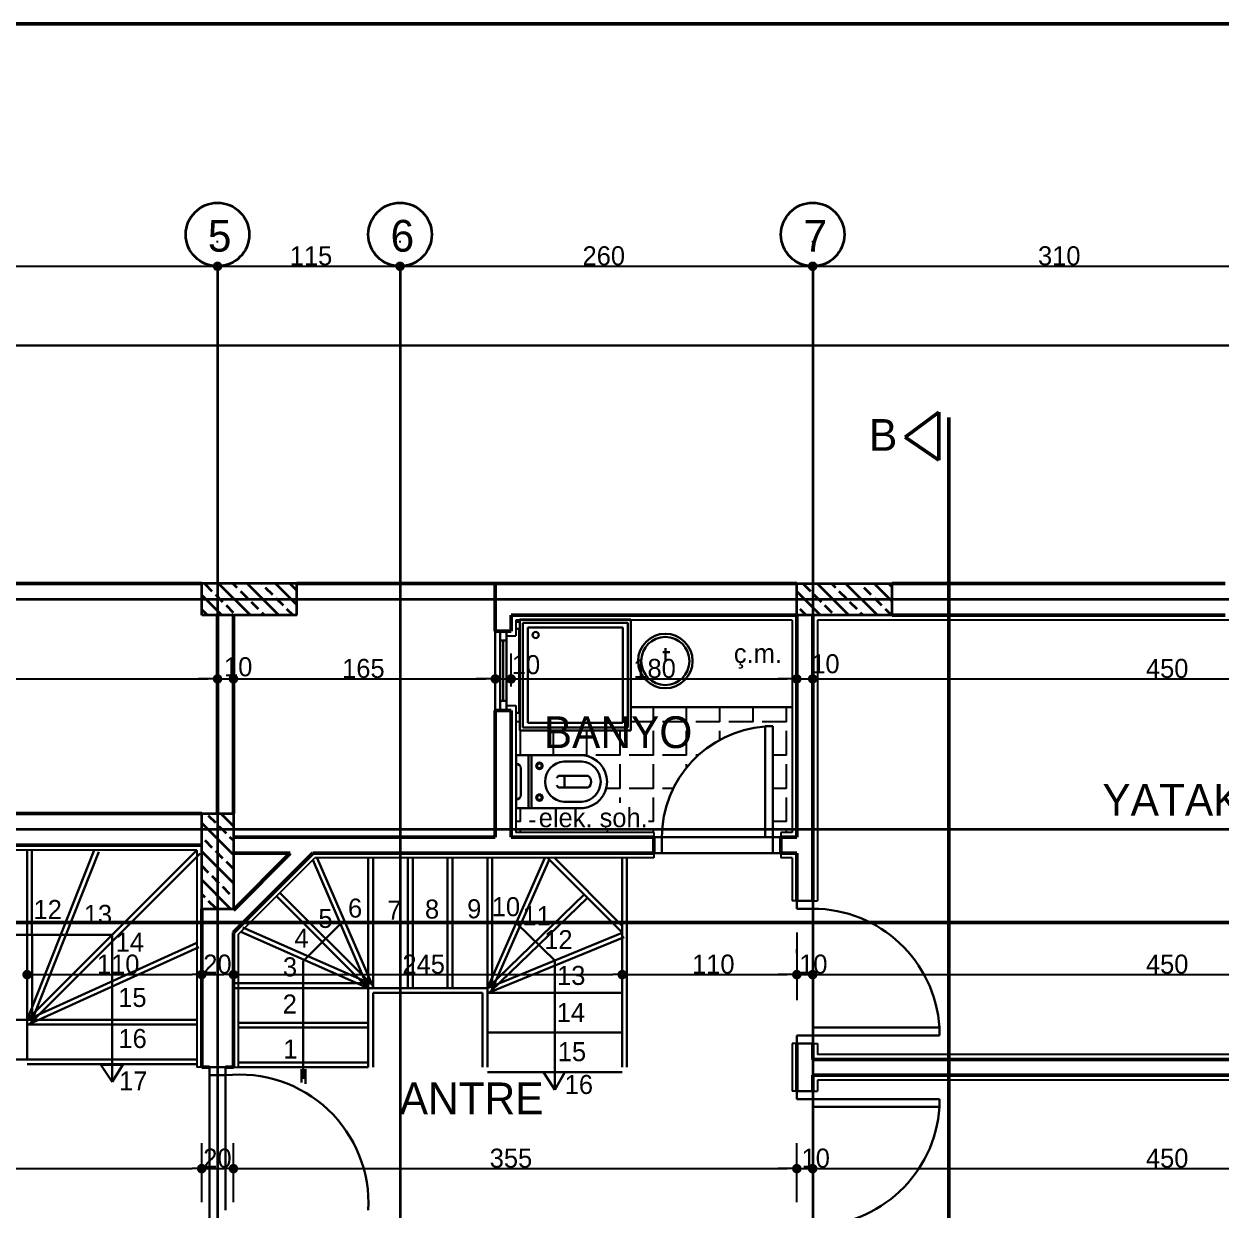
# Model space of a CAD drawing. Header units: millimetres. Extents: x 9537.41 to 9541.95, y -1431.78 to -1431.38.
# Drawn here: x 9539.0198 to 9539.1706, y -1431.5257 to -1431.3761 of the extents above; entities that cross this region are included whole.
import ezdxf

# ---------------------------------------------------------------- set-up
doc = ezdxf.new("R2010")
doc.units = ezdxf.units.MM
for name, pattern in [('ACAD_ISO03W100', [30, 12, -18]), ('ACAD_ISO04W100', [30, 24, -3, 0, -3]), ('ACAD_ISO06W100', [36, 24, -3, 0, -3, 0, -3, 0, -3])]:
    doc.linetypes.add(name, pattern=pattern)
for name, color, linetype, lineweight in [('aks', 6, 'Continuous', 35), ('duvar', 214, 'Continuous', 50), ('kapı-pencere', 140, 'Continuous', 30), ('karo', 206, 'Continuous', 25), ('kesit', 3, 'Continuous', 50), ('kolon', 6, 'Continuous', 35), ('lvb.mut.', 203, 'Continuous', 30), ('merdiven', 162, 'Continuous', 30), ('sıva', 203, 'Continuous', 25), ('yazı', 161, 'Continuous', 35), ('ölçü', 4, 'Continuous', 25)]:
    doc.layers.add(name, color=color, linetype=linetype, lineweight=lineweight)

msp = doc.modelspace()

# ---------------------------------------------------------------- linework, layer by layer
at = {"color": 0, "linetype": 'ByBlock', "lineweight": -2}
for p, q in [((9539.043551608944, -1431.406689333453), (9539.042951608944, -1431.406689333453)), ((9539.044751608944, -1431.406689333453), (9539.045351608944, -1431.406689333453)), ((9539.066551608945, -1431.406689333453), (9539.065951608944, -1431.406689333453)), ((9539.067751608944, -1431.406689333453), (9539.068351608945, -1431.406689333453)), ((9539.118551608944, -1431.406689333453), (9539.117951608943, -1431.406689333453)), ((9539.119751608943, -1431.406689333453), (9539.120351608944, -1431.406689333453)), ((9539.043551608944, -1431.458718633632), (9539.042951608944, -1431.458718633632)), ((9539.043551608944, -1431.458718633632), (9539.042951608944, -1431.458718633632)), ((9539.046751608945, -1431.458718633632), (9539.047351608944, -1431.458718633632)), ((9539.046751608945, -1431.458718633632), (9539.047351608944, -1431.458718633632)), ((9539.078551608944, -1431.458718633632), (9539.077951608944, -1431.458718633632)), ((9539.078551608944, -1431.458718633632), (9539.077951608944, -1431.458718633632)), ((9539.081751608945, -1431.458718633632), (9539.082351608944, -1431.458718633632)), ((9539.081751608945, -1431.458718633632), (9539.082351608944, -1431.458718633632)), ((9539.116551608944, -1431.458718633632), (9539.115951608945, -1431.458718633632)), ((9539.116551608944, -1431.458718633632), (9539.115951608945, -1431.458718633632)), ((9539.119751608943, -1431.458718633632), (9539.120351608944, -1431.458718633632)), ((9539.119751608943, -1431.458718633632), (9539.120351608944, -1431.458718633632)), ((9539.020751608945, -1431.496002336719), (9539.021351608944, -1431.496002336719)), ((9539.041551608943, -1431.496002336719), (9539.040951608944, -1431.496002336719)), ((9539.042751608944, -1431.496002336719), (9539.043351608943, -1431.496002336719)), ((9539.045551608944, -1431.496002336719), (9539.044951608945, -1431.496002336719)), ((9539.046751608945, -1431.496002336719), (9539.047351608944, -1431.496002336719)), ((9539.094551608943, -1431.496002336719), (9539.093951608944, -1431.496002336719)), ((9539.095751608944, -1431.496002336719), (9539.096351608943, -1431.496002336719)), ((9539.116551608944, -1431.496002336719), (9539.115951608945, -1431.496002336719)), ((9539.116551608944, -1431.496002336719), (9539.115951608945, -1431.496002336719)), ((9539.119751608943, -1431.496002336719), (9539.120351608944, -1431.496002336719)), ((9539.119751608943, -1431.496002336719), (9539.120351608944, -1431.496002336719)), ((9539.041551608943, -1431.520467850164), (9539.040951608944, -1431.520467850164)), ((9539.042751608944, -1431.520467850164), (9539.043351608943, -1431.520467850164)), ((9539.045551608944, -1431.520467850164), (9539.044951608945, -1431.520467850164)), ((9539.046751608945, -1431.520467850164), (9539.047351608944, -1431.520467850164)), ((9539.116551608944, -1431.520467850164), (9539.115951608945, -1431.520467850164)), ((9539.116551608944, -1431.520467850164), (9539.115951608945, -1431.520467850164)), ((9539.119751608943, -1431.520467850164), (9539.120351608944, -1431.520467850164)), ((9539.119751608943, -1431.520467850164), (9539.120351608944, -1431.520467850164))]:
    msp.add_line(p, q, dxfattribs=at)
at = {"color": 0, "linetype": 'ByBlock', "const_width": 0.0006000000000000001}
for points in [[(9539.044451608945, -1431.406689333453, 1), (9539.043851608943, -1431.406689333453, 1)], [(9539.043851608943, -1431.406689333453, 1), (9539.044451608945, -1431.406689333453, 1)], [(9539.067451608944, -1431.406689333453, 1), (9539.066851608944, -1431.406689333453, 1)], [(9539.066851608944, -1431.406689333453, 1), (9539.067451608944, -1431.406689333453, 1)], [(9539.119451608944, -1431.406689333453, 1), (9539.118851608944, -1431.406689333453, 1)], [(9539.118851608944, -1431.406689333453, 1), (9539.119451608944, -1431.406689333453, 1)], [(9539.043851608943, -1431.458718633632, 1), (9539.044451608945, -1431.458718633632, 1)], [(9539.043851608943, -1431.458718633632, 1), (9539.044451608945, -1431.458718633632, 1)], [(9539.046451608943, -1431.458718633632, 1), (9539.045851608944, -1431.458718633632, 1)], [(9539.046451608943, -1431.458718633632, 1), (9539.045851608944, -1431.458718633632, 1)], [(9539.078851608943, -1431.458718633632, 1), (9539.079451608945, -1431.458718633632, 1)], [(9539.078851608943, -1431.458718633632, 1), (9539.079451608945, -1431.458718633632, 1)], [(9539.081451608945, -1431.458718633632, 1), (9539.080851608944, -1431.458718633632, 1)], [(9539.081451608945, -1431.458718633632, 1), (9539.080851608944, -1431.458718633632, 1)], [(9539.116851608944, -1431.458718633632, 1), (9539.117451608945, -1431.458718633632, 1)], [(9539.116851608944, -1431.458718633632, 1), (9539.117451608945, -1431.458718633632, 1)], [(9539.119451608944, -1431.458718633632, 1), (9539.118851608944, -1431.458718633632, 1)], [(9539.119451608944, -1431.458718633632, 1), (9539.118851608944, -1431.458718633632, 1)], [(9539.020451608943, -1431.496002336719, 1), (9539.019851608944, -1431.496002336719, 1)], [(9539.019851608944, -1431.496002336719, 1), (9539.020451608943, -1431.496002336719, 1)], [(9539.042451608944, -1431.496002336719, 1), (9539.041851608945, -1431.496002336719, 1)], [(9539.041851608945, -1431.496002336719, 1), (9539.042451608944, -1431.496002336719, 1)], [(9539.045851608944, -1431.496002336719, 1), (9539.046451608943, -1431.496002336719, 1)], [(9539.046451608943, -1431.496002336719, 1), (9539.045851608944, -1431.496002336719, 1)], [(9539.094851608945, -1431.496002336719, 1), (9539.095451608944, -1431.496002336719, 1)], [(9539.095451608944, -1431.496002336719, 1), (9539.094851608945, -1431.496002336719, 1)], [(9539.116851608944, -1431.496002336719, 1), (9539.117451608945, -1431.496002336719, 1)], [(9539.116851608944, -1431.496002336719, 1), (9539.117451608945, -1431.496002336719, 1)], [(9539.119451608944, -1431.496002336719, 1), (9539.118851608944, -1431.496002336719, 1)], [(9539.119451608944, -1431.496002336719, 1), (9539.118851608944, -1431.496002336719, 1)], [(9539.042451608944, -1431.520467850164, 1), (9539.041851608945, -1431.520467850164, 1)], [(9539.041851608945, -1431.520467850164, 1), (9539.042451608944, -1431.520467850164, 1)], [(9539.046451608943, -1431.520467850164, 1), (9539.045851608944, -1431.520467850164, 1)], [(9539.045851608944, -1431.520467850164, 1), (9539.046451608943, -1431.520467850164, 1)], [(9539.116851608944, -1431.520467850164, 1), (9539.117451608945, -1431.520467850164, 1)], [(9539.116851608944, -1431.520467850164, 1), (9539.117451608945, -1431.520467850164, 1)], [(9539.119451608944, -1431.520467850164, 1), (9539.118851608944, -1431.520467850164, 1)], [(9539.119451608944, -1431.520467850164, 1), (9539.118851608944, -1431.520467850164, 1)]]:
    msp.add_lwpolyline(points, format="xyb", close=True, dxfattribs=at)
at = {"layer": 'aks', "linetype": 'ACAD_ISO06W100'}
for p, q in [((9539.044151608945, -1431.406689333453), (9539.044151608945, -1431.684689333453)), ((9539.067151608944, -1431.406689333453), (9539.067151608944, -1431.684689333453)), ((9539.119151608944, -1431.406689333453), (9539.119151608944, -1431.684689333453)), ((9539.291151608944, -1431.448689333453), (9538.719151608944, -1431.448689333453)), ((9539.291151608944, -1431.477689333453), (9538.719151608944, -1431.477689333453))]:
    msp.add_line(p, q, dxfattribs=at)
at = {"layer": 'duvar'}
for p, q in [((9538.687504874286, -1431.376132301478), (9539.323946646715, -1431.376132301478)), ((9539.042151608945, -1431.446689333453), (9539.005151608944, -1431.446689333453)), ((9539.117151608943, -1431.446689333453), (9539.054151608943, -1431.446689333453)), ((9539.079151608945, -1431.446689333453), (9539.079151608945, -1431.452689333453)), ((9539.171151608944, -1431.446689333453), (9539.129151608944, -1431.446689333453)), ((9539.044151608945, -1431.450689333453), (9539.044151608945, -1431.475689333453)), ((9539.046151608944, -1431.450689333453), (9539.046151608944, -1431.475689333453)), ((9539.081151608943, -1431.450689333453), (9539.081151608943, -1431.452689333453)), ((9539.117151608943, -1431.450689333453), (9539.081151608943, -1431.450689333453)), ((9539.117151608943, -1431.450689333453), (9539.117151608943, -1431.478689333453)), ((9539.119151608944, -1431.450689333453), (9539.119151608944, -1431.486689333453)), ((9539.171151608944, -1431.450689333453), (9539.129151608944, -1431.450689333453)), ((9539.079151608945, -1431.452689333453), (9539.081151608943, -1431.452689333453)), ((9539.079151608945, -1431.462689333453), (9539.079151608945, -1431.478689333453)), ((9539.079151608945, -1431.462689333453), (9539.081151608943, -1431.462689333453)), ((9539.081151608943, -1431.462689333453), (9539.081151608943, -1431.478689333453)), ((9539.042151608945, -1431.475689333453), (9539.013151608944, -1431.475689333453)), ((9539.079151608945, -1431.478689333453), (9539.046151608944, -1431.478689333453)), ((9539.099151608943, -1431.478689333453), (9539.081151608943, -1431.478689333453)), ((9539.099151608943, -1431.478689333453), (9539.099151608943, -1431.480689333453)), ((9539.117151608943, -1431.478689333453), (9539.115151608945, -1431.478689333453)), ((9539.115151608945, -1431.478689333453), (9539.115151608945, -1431.480689333453)), ((9539.042151608945, -1431.479689333453), (9539.013151608944, -1431.479689333453)), ((9539.046151608944, -1431.490689333453), (9539.056151608944, -1431.480689333453)), ((9539.046151608944, -1431.487860906328), (9539.053323181819, -1431.480689333453)), ((9539.053323181819, -1431.480689333453), (9539.046151608944, -1431.480689333453)), ((9539.099151608943, -1431.480689333453), (9539.056151608944, -1431.480689333453)), ((9539.117151608943, -1431.480689333453), (9539.115151608945, -1431.480689333453)), ((9539.117151608943, -1431.480689333453), (9539.117151608943, -1431.486689333453)), ((9539.042151608945, -1431.487689333453), (9539.042151608945, -1431.507689333453)), ((9539.046151608944, -1431.487689333453), (9539.046151608944, -1431.487860906328)), ((9539.046151608944, -1431.490689333453), (9539.046151608944, -1431.507689333453)), ((9539.117151608943, -1431.504689333453), (9539.117151608943, -1431.510689333453)), ((9539.119151608944, -1431.504689333453), (9539.119151608944, -1431.506689333453)), ((9539.043151608945, -1431.507689333453), (9539.042151608945, -1431.507689333453)), ((9539.045151608943, -1431.507689333453), (9539.046151608944, -1431.507689333453)), ((9539.209151608944, -1431.506689333453), (9539.119151608944, -1431.506689333453)), ((9539.209151608944, -1431.508689333453), (9539.119151608944, -1431.508689333453)), ((9539.119151608944, -1431.508689333453), (9539.119151608944, -1431.510689333453))]:
    msp.add_line(p, q, dxfattribs=at)
at = {"layer": 'kapı-pencere'}
for p, q in [((9539.079151608945, -1431.462689333453), (9539.079151608945, -1431.452689333453)), ((9539.079751608944, -1431.462689333453), (9539.079751608944, -1431.452689333453)), ((9539.080551608944, -1431.462689333453), (9539.080551608944, -1431.452689333453)), ((9539.081751608945, -1431.452385144951), (9539.082151608944, -1431.452385144951)), ((9539.082151608944, -1431.462993521955), (9539.082151608944, -1431.452385144951)), ((9539.079751608944, -1431.453889333453), (9539.080551608944, -1431.453889333453)), ((9539.080151608943, -1431.461489333453), (9539.080151608943, -1431.453889333453)), ((9539.079751608944, -1431.461489333453), (9539.080551608944, -1431.461489333453)), ((9539.081751608945, -1431.462993521955), (9539.082151608944, -1431.462993521955)), ((9539.113151608944, -1431.478689333453), (9539.113151608944, -1431.464689333453)), ((9539.113151608944, -1431.464689333453), (9539.114151608945, -1431.464689333453)), ((9539.114151608945, -1431.464689333453), (9539.114151608945, -1431.478689333453)), ((9539.099151608943, -1431.478689333453), (9539.100151608944, -1431.478689333453)), ((9539.099151608943, -1431.478689333453), (9539.100151608944, -1431.478689333453)), ((9539.099151608943, -1431.480689333453), (9539.099151608943, -1431.478689333453)), ((9539.100151608944, -1431.478689333453), (9539.100151608944, -1431.480689333453)), ((9539.113151608944, -1431.478689333453), (9539.100151608944, -1431.478689333453)), ((9539.114151608945, -1431.478689333453), (9539.113151608944, -1431.478689333453)), ((9539.113151608944, -1431.478689333453), (9539.114151608945, -1431.478689333453)), ((9539.114151608945, -1431.478689333453), (9539.115151608945, -1431.478689333453)), ((9539.114151608945, -1431.480689333453), (9539.114151608945, -1431.478689333453)), ((9539.115151608945, -1431.478689333453), (9539.115151608945, -1431.480689333453)), ((9539.115151608945, -1431.478689333453), (9539.115151608945, -1431.480689333453)), ((9539.100151608944, -1431.480689333453), (9539.099151608943, -1431.480689333453)), ((9539.100151608944, -1431.480689333453), (9539.099151608943, -1431.480689333453)), ((9539.114151608945, -1431.480689333453), (9539.100151608944, -1431.480689333453)), ((9539.115151608945, -1431.480689333453), (9539.114151608945, -1431.480689333453)), ((9539.115151608945, -1431.480689333453), (9539.114151608945, -1431.480689333453)), ((9539.117151608943, -1431.487689333453), (9539.117151608943, -1431.486689333453)), ((9539.117151608943, -1431.486689333453), (9539.119151608944, -1431.486689333453)), ((9539.119151608944, -1431.486689333453), (9539.119151608944, -1431.487689333453)), ((9539.119151608944, -1431.487689333453), (9539.117151608943, -1431.487689333453)), ((9539.119151608944, -1431.503689333453), (9539.119151608944, -1431.502689333453)), ((9539.119151608944, -1431.502689333453), (9539.135151608943, -1431.502689333453)), ((9539.135151608943, -1431.502689333453), (9539.135151608943, -1431.503689333453)), ((9539.117151608943, -1431.504689333453), (9539.117151608943, -1431.503689333453)), ((9539.117151608943, -1431.503689333453), (9539.119151608944, -1431.503689333453)), ((9539.119151608944, -1431.504689333453), (9539.117151608943, -1431.504689333453)), ((9539.135151608943, -1431.503689333453), (9539.119151608944, -1431.503689333453)), ((9539.119151608944, -1431.503689333453), (9539.119151608944, -1431.504689333453)), ((9539.045151608943, -1431.507689333453), (9539.043151608945, -1431.507689333453)), ((9539.043151608945, -1431.508689333453), (9539.043151608945, -1431.507689333453)), ((9539.043151608945, -1431.507689333453), (9539.045151608943, -1431.507689333453)), ((9539.043151608945, -1431.507689333453), (9539.045151608943, -1431.507689333453)), ((9539.045151608943, -1431.507689333453), (9539.045151608943, -1431.508689333453)), ((9539.045151608943, -1431.508689333453), (9539.043151608945, -1431.508689333453)), ((9539.043151608945, -1431.526689333453), (9539.043151608945, -1431.508689333453)), ((9539.045151608943, -1431.508689333453), (9539.045151608943, -1431.525689333453)), ((9539.119151608944, -1431.510689333453), (9539.117151608943, -1431.510689333453)), ((9539.117151608943, -1431.510689333453), (9539.117151608943, -1431.511689333453)), ((9539.119151608944, -1431.511689333453), (9539.119151608944, -1431.510689333453)), ((9539.117151608943, -1431.511689333453), (9539.119151608944, -1431.511689333453)), ((9539.135151608943, -1431.511689333453), (9539.119151608944, -1431.511689333453)), ((9539.119151608944, -1431.511689333453), (9539.119151608944, -1431.512689333453)), ((9539.135151608943, -1431.512689333453), (9539.135151608943, -1431.511689333453)), ((9539.119151608944, -1431.512689333453), (9539.135151608943, -1431.512689333453))]:
    msp.add_line(p, q, dxfattribs=at)
for centre, radius, start, end in [((9539.114151608945, -1431.478689333453), 0.014, 94.09604350883127, 180), ((9539.119151608944, -1431.503689333453), 0.016, 3.583321682543104, 90), ((9539.046916797084, -1431.524849722482), 0.01625650831885146, 357.0394886408324, 96.23366537659435), ((9539.119151608944, -1431.511689333453), 0.016, 270, 356.4166783174569)]:
    msp.add_arc(centre, radius, start, end, dxfattribs=at)
at = {"layer": 'karo'}
for p, q in [((9539.082239563511, -1431.451558876783), (9539.081751608945, -1431.451558876783)), ((9539.082239563511, -1431.455749876783), (9539.082151608944, -1431.455749876783)), ((9539.082239563511, -1431.459940876783), (9539.082151608944, -1431.459940876783)), ((9539.09908078195, -1431.464131876783), (9539.09908078195, -1431.462277454425)), ((9539.10327178195, -1431.464131876783), (9539.10327178195, -1431.462277454425)), ((9539.10746278195, -1431.464131876783), (9539.10746278195, -1431.462277454425)), ((9539.11165378195, -1431.464131876783), (9539.11165378195, -1431.462277454425)), ((9539.11584478195, -1431.464131876783), (9539.11584478195, -1431.462277454425)), ((9539.082239563511, -1431.464131876783), (9539.081751608945, -1431.464131876783)), ((9539.08231678195, -1431.468322876783), (9539.08231678195, -1431.465274876783)), ((9539.08650778195, -1431.468322876783), (9539.08650778195, -1431.465274876783)), ((9539.09069878195, -1431.468322876783), (9539.09069878195, -1431.465274876783)), ((9539.09488978195, -1431.468322876783), (9539.09488978195, -1431.465274876783)), ((9539.09908078195, -1431.464131876783), (9539.09623956351, -1431.464131876783)), ((9539.09908078195, -1431.468322876783), (9539.09908078195, -1431.465274876783)), ((9539.10327178195, -1431.464131876783), (9539.10022378195, -1431.464131876783)), ((9539.10327178195, -1431.468322876783), (9539.10327178195, -1431.465274876783)), ((9539.10746278195, -1431.464131876783), (9539.10441478195, -1431.464131876783)), ((9539.10746278195, -1431.466390569554), (9539.10746278195, -1431.465274876783)), ((9539.11165378195, -1431.464131876783), (9539.10860578195, -1431.464131876783)), ((9539.11584478195, -1431.464131876783), (9539.11279678195, -1431.464131876783)), ((9539.11584478195, -1431.468322876783), (9539.11584478195, -1431.465274876783)), ((9539.08231678195, -1431.468322876783), (9539.081751608945, -1431.468322876783)), ((9539.08650778195, -1431.468322876783), (9539.08345978195, -1431.468322876783)), ((9539.09069878195, -1431.468322876783), (9539.08765078195, -1431.468322876783)), ((9539.09488978195, -1431.468322876783), (9539.09184178195, -1431.468322876783)), ((9539.09908078195, -1431.468322876783), (9539.09603278195, -1431.468322876783)), ((9539.10327178195, -1431.468322876783), (9539.10022378195, -1431.468322876783)), ((9539.104742221287, -1431.468322876783), (9539.10441478195, -1431.468322876783)), ((9539.11584478195, -1431.468322876783), (9539.114151608945, -1431.468322876783)), ((9539.09488978195, -1431.472513876783), (9539.09488978195, -1431.469465876783)), ((9539.09908078195, -1431.472513876783), (9539.09908078195, -1431.469465876783)), ((9539.10327178195, -1431.469878580671), (9539.10327178195, -1431.469465876783)), ((9539.11584478195, -1431.472513876783), (9539.11584478195, -1431.469465876783)), ((9539.09488978195, -1431.472513876783), (9539.093127639862, -1431.472513876783)), ((9539.09908078195, -1431.472513876783), (9539.09603278195, -1431.472513876783)), ((9539.101587225357, -1431.472513876783), (9539.10022378195, -1431.472513876783)), ((9539.11584478195, -1431.472513876783), (9539.114151608945, -1431.472513876783)), ((9539.09488978195, -1431.474353933309), (9539.09488978195, -1431.473656876783)), ((9539.09908078195, -1431.476704876783), (9539.09908078195, -1431.473656876783)), ((9539.11584478195, -1431.476704876783), (9539.11584478195, -1431.473656876783)), ((9539.08231678195, -1431.476704876783), (9539.08231678195, -1431.475000574868)), ((9539.08231678195, -1431.476704876783), (9539.081751608945, -1431.476704876783)), ((9539.084159920132, -1431.476704876783), (9539.08345978195, -1431.476704876783)), ((9539.09908078195, -1431.476704876783), (9539.098460424819, -1431.476704876783)), ((9539.100292967894, -1431.476704876783), (9539.10022378195, -1431.476704876783)), ((9539.11584478195, -1431.476704876783), (9539.114151608945, -1431.476704876783)), ((9539.08231678195, -1431.478089333453), (9539.08231678195, -1431.477847876783)), ((9539.09908078195, -1431.478089333453), (9539.09908078195, -1431.477847876783)), ((9539.11584478195, -1431.478089333453), (9539.11584478195, -1431.477847876783))]:
    msp.add_line(p, q, dxfattribs=at)
at = {"layer": 'kesit'}
for p, q in [((9539.135035258743, -1431.425100114268), (9539.13079738986, -1431.42822040569)), ((9539.135035258743, -1431.431117823859), (9539.135035258743, -1431.425100114268)), ((9539.13079738986, -1431.42822040569), (9539.135035258743, -1431.431117823859))]:
    msp.add_line(p, q, dxfattribs=at)
at = {"layer": 'kesit', "linetype": 'ACAD_ISO04W100'}
for p, q in [((9539.136327875984, -1431.425749573912), (9539.136327875984, -1431.632435434815)), ((9538.771432267456, -1431.489415038047), (9539.240706279332, -1431.489415038047))]:
    msp.add_line(p, q, dxfattribs=at)
at = {"layer": 'kolon'}
for p, q in [((9539.042151608945, -1431.450689333453), (9539.042151608945, -1431.446689333453)), ((9539.054151608943, -1431.446689333453), (9539.042151608945, -1431.446689333453)), ((9539.043473865415, -1431.44767598487), (9539.042575839803, -1431.446777959258)), ((9539.048283265223, -1431.450689333453), (9539.044283265222, -1431.446689333453)), ((9539.046616955058, -1431.447226972064), (9539.046079316448, -1431.446689333453)), ((9539.051875367672, -1431.450689333453), (9539.04787536767, -1431.446689333453)), ((9539.0497600447, -1431.446777959258), (9539.049671418896, -1431.446689333453)), ((9539.051107083118, -1431.448124997676), (9539.050209057506, -1431.447226972064)), ((9539.054151608943, -1431.449373472278), (9539.051467470119, -1431.446689333453)), ((9539.054151608943, -1431.447577421053), (9539.053352147148, -1431.446777959258)), ((9539.054151608943, -1431.450689333453), (9539.054151608943, -1431.446689333453)), ((9539.117151608943, -1431.450689333453), (9539.117151608943, -1431.446689333453)), ((9539.117151608943, -1431.446689333453), (9539.129151608944, -1431.446689333453)), ((9539.118908016833, -1431.44767598487), (9539.11800999122, -1431.446777959258)), ((9539.12371741664, -1431.450689333453), (9539.11971741664, -1431.446689333453)), ((9539.122051106475, -1431.447226972064), (9539.121513467864, -1431.446689333453)), ((9539.127309519088, -1431.450689333453), (9539.12330951909, -1431.446689333453)), ((9539.125194196118, -1431.446777959258), (9539.125105570312, -1431.446689333453)), ((9539.126541234535, -1431.448124997676), (9539.125643208923, -1431.447226972064)), ((9539.129151608944, -1431.448939320861), (9539.126901621537, -1431.446689333453)), ((9539.129151608944, -1431.447143269636), (9539.128786298566, -1431.446777959258)), ((9539.129151608944, -1431.450689333453), (9539.129151608944, -1431.446689333453)), ((9539.044691162775, -1431.450689333453), (9539.042151608945, -1431.448149779623)), ((9539.044820903833, -1431.449023023288), (9539.043922878222, -1431.448124997676)), ((9539.047963993477, -1431.448574010482), (9539.047065967865, -1431.44767598487)), ((9539.052454121536, -1431.449472036094), (9539.051556095925, -1431.448574010482)), ((9539.120125314192, -1431.450689333453), (9539.117151608943, -1431.447715628206)), ((9539.120255055252, -1431.449023023288), (9539.119357029638, -1431.448124997676)), ((9539.123398144893, -1431.448574010482), (9539.122500119282, -1431.44767598487)), ((9539.127888272953, -1431.449472036094), (9539.126990247341, -1431.448574010482)), ((9539.04289511155, -1431.450689333453), (9539.042151608945, -1431.449945830847)), ((9539.046167942251, -1431.450370061707), (9539.04526991664, -1431.449472036094)), ((9539.049311031895, -1431.4499210489), (9539.048413006281, -1431.449023023288)), ((9539.050079316446, -1431.450689333453), (9539.0497600447, -1431.450370061707)), ((9539.053671418895, -1431.450689333453), (9539.052903134343, -1431.4499210489)), ((9539.118329262967, -1431.450689333453), (9539.117560978415, -1431.4499210489)), ((9539.121602093668, -1431.450370061707), (9539.120704068057, -1431.449472036094)), ((9539.124745183311, -1431.4499210489), (9539.1238471577, -1431.449023023288)), ((9539.125513467865, -1431.450689333453), (9539.125194196118, -1431.450370061707)), ((9539.129105570313, -1431.450689333453), (9539.12833728576, -1431.4499210489)), ((9539.054151608943, -1431.450689333453), (9539.042151608945, -1431.450689333453)), ((9539.129151608944, -1431.450689333453), (9539.117151608943, -1431.450689333453)), ((9539.042151608945, -1431.487689333453), (9539.042151608945, -1431.475689333453)), ((9539.042151608945, -1431.475689333453), (9539.046151608944, -1431.475689333453)), ((9539.043922878222, -1431.476861817264), (9539.04302485261, -1431.475963791652)), ((9539.046151608944, -1431.477294496762), (9539.044546445635, -1431.475689333453)), ((9539.046151608944, -1431.475689333453), (9539.046151608944, -1431.487689333453)), ((9539.046151608944, -1431.48088659921), (9539.042151608945, -1431.47688659921)), ((9539.04526991664, -1431.478208855682), (9539.044371891028, -1431.47731083007)), ((9539.043473865415, -1431.480004906906), (9539.042575839803, -1431.479106881294)), ((9539.046151608944, -1431.479090547986), (9539.045718929447, -1431.478657868488)), ((9539.046151608944, -1431.484478701659), (9539.042151608945, -1431.480478701659)), ((9539.044820903833, -1431.481351945324), (9539.043922878222, -1431.480453919712)), ((9539.046151608944, -1431.482682650435), (9539.04526991664, -1431.48180095813)), ((9539.04302485261, -1431.483147996548), (9539.042151608945, -1431.482274752883)), ((9539.044371891028, -1431.484495034967), (9539.043473865415, -1431.483597009354)), ((9539.04577013829, -1431.487689333453), (9539.042151608945, -1431.484070804107)), ((9539.045718929447, -1431.485842073385), (9539.044820903833, -1431.484944047773)), ((9539.042575839803, -1431.486291086191), (9539.042151608945, -1431.485866855331)), ((9539.042178035841, -1431.487689333453), (9539.042151608945, -1431.487662906555)), ((9539.042151608945, -1431.487689333453), (9539.046151608944, -1431.487689333453)), ((9539.043922878222, -1431.487638124609), (9539.04302485261, -1431.486740098997))]:
    msp.add_line(p, q, dxfattribs=at)
for centre in [(9539.044151608945, -1431.402689333453), (9539.067151608944, -1431.402689333453), (9539.119151608944, -1431.402689333453)]:
    msp.add_circle(centre, 0.004, dxfattribs=at)
at = {"layer": 'lvb.mut.'}
for p, q in [((9539.082239563511, -1431.451241262737), (9539.09623956351, -1431.451241262737)), ((9539.082239563511, -1431.465241262737), (9539.082239563511, -1431.451241262737)), ((9539.082639563512, -1431.464841262737), (9539.082639563512, -1431.451641262737)), ((9539.082639563512, -1431.451641262737), (9539.095839563512, -1431.451641262737)), ((9539.095839563512, -1431.451641262737), (9539.095839563512, -1431.464841262737)), ((9539.09623956351, -1431.451241262737), (9539.09623956351, -1431.465241262737)), ((9539.083239563512, -1431.452241262738), (9539.095239563512, -1431.452241262738)), ((9539.083239563512, -1431.464241262737), (9539.083239563512, -1431.452241262738)), ((9539.095239563512, -1431.452241262738), (9539.095239563512, -1431.464241262737)), ((9539.100608266499, -1431.454856048724), (9539.100608266499, -1431.456552116268)), ((9539.101157458472, -1431.455337533078), (9539.100273212582, -1431.455337533078)), ((9539.116551608944, -1431.462277454425), (9539.09623956351, -1431.462277454425)), ((9539.09623956351, -1431.465241262737), (9539.082239563511, -1431.465241262737)), ((9539.095839563512, -1431.464841262737), (9539.082639563512, -1431.464841262737)), ((9539.095239563512, -1431.464241262737), (9539.083239563512, -1431.464241262737)), ((9539.081781596582, -1431.475000574868), (9539.081781596582, -1431.468352501253)), ((9539.090234252855, -1431.468352501253), (9539.081781596582, -1431.468352501253)), ((9539.083321203434, -1431.475000574868), (9539.083321203434, -1431.468352501253)), ((9539.083721203433, -1431.475000574868), (9539.083721203433, -1431.468352501253)), ((9539.082381596583, -1431.470005357375), (9539.082381596583, -1431.471340732187)), ((9539.09007934189, -1431.46913735958), (9539.08778916382, -1431.46913735958)), ((9539.082381596583, -1431.473347718746), (9539.082381596583, -1431.47136041755)), ((9539.090864875316, -1431.47093735958), (9539.087117171306, -1431.47093735958)), ((9539.087874554329, -1431.47093735958), (9539.087874554329, -1431.472415716541)), ((9539.090864875316, -1431.472415716541), (9539.087117171306, -1431.472415716541)), ((9539.09007934189, -1431.474215716541), (9539.08778916382, -1431.474215716541)), ((9539.081781596582, -1431.475000574868), (9539.084634252855, -1431.475000574868)), ((9539.084634252855, -1431.475000574868), (9539.090234252855, -1431.475000574868))]:
    msp.add_line(p, q, dxfattribs=at)
for centre, radius in [((9539.08424588481, -1431.453175007331), 0.0003863664029380743), ((9539.100582042198, -1431.456459524588), 0.003436822797882451), ((9539.100582042198, -1431.456459524588), 0.003036822797882451), ((9539.084721203433, -1431.469676538061), 0.0004), ((9539.084721203433, -1431.469676538061), 0.0003), ((9539.084721203433, -1431.473676538061), 0.0004), ((9539.084721203433, -1431.473676538061), 0.0003)]:
    msp.add_circle(centre, radius, dxfattribs=at)
for centre, radius, start, end in [((9539.08989271607, -1431.471676538061), 0.003341536782963147, 275.866417372929, 84.13358262707098), ((9539.081781596582, -1431.470005357375), 0.0006000000000000001, 0, 90), ((9539.087980640636, -1431.471676538061), 0.002546387780382561, 94.31245343610732, 265.6875465638927), ((9539.089887865073, -1431.471676538061), 0.002546387780382561, 274.3124534361073, 85.6875465638927), ((9539.088454471806, -1431.472002501253), 0.001720416666666668, 141.7482134822745, 153.889319228785), ((9539.090309961959, -1431.471676538061), 0.0009242908947640403, 306.8961560455981, 53.10384395440195), ((9539.088454471806, -1431.471350574868), 0.001720416666666668, 206.5017290488769, 218.2517865177256), ((9539.081781596582, -1431.473347718746), 0.0006000000000000001, 270, 0)]:
    msp.add_arc(centre, radius, start, end, dxfattribs=at)
at = {"layer": 'merdiven'}
for p, q in [((9539.020151608944, -1431.480289333453), (9539.020151608944, -1431.501689333453)), ((9539.020151608944, -1431.501689333453), (9539.041551608943, -1431.480289333453)), ((9539.020151608944, -1431.501689333453), (9539.02862200307, -1431.480289333453)), ((9539.063151608943, -1431.497689333453), (9539.056147505858, -1431.481541964676)), ((9539.063151608943, -1431.481289333453), (9539.063151608943, -1431.497689333453)), ((9539.068151608944, -1431.481289333453), (9539.068151608944, -1431.497689333453)), ((9539.073151608944, -1431.481289333453), (9539.073151608944, -1431.497689333453)), ((9539.078151608945, -1431.481289333453), (9539.078151608945, -1431.497689333453)), ((9539.078151608945, -1431.497689333453), (9539.085389483458, -1431.481289333453)), ((9539.095151608944, -1431.490689333453), (9539.085751608944, -1431.481289333453)), ((9539.095151608944, -1431.489840805316), (9539.086600137081, -1431.481289333453)), ((9539.095151608944, -1431.481289333453), (9539.095151608944, -1431.507689333453)), ((9539.095751608944, -1431.481289333453), (9539.095751608944, -1431.507689333453)), ((9539.063151608943, -1431.497689333453), (9539.051575873013, -1431.486113597522)), ((9539.078151608945, -1431.497689333453), (9539.090367177807, -1431.485904902315)), ((9539.054951608945, -1431.494313597522), (9539.059775873013, -1431.489489333453)), ((9539.081770546201, -1431.489489333453), (9539.059775873013, -1431.489489333453)), ((9539.081770546201, -1431.489489333453), (9539.086651608945, -1431.494211387145)), ((9539.030851608944, -1431.490989333453), (9538.979451608944, -1431.490989333453)), ((9539.030851608944, -1431.509511632715), (9539.030851608944, -1431.490989333453)), ((9539.063151608943, -1431.497689333453), (9539.047091448529, -1431.490598022006)), ((9539.078151608945, -1431.497689333453), (9539.095151608944, -1431.490733440837)), ((9539.020151608944, -1431.501689333453), (9539.041551608943, -1431.492000902726)), ((9539.086651608945, -1431.510517584784), (9539.086651608945, -1431.494211387145)), ((9539.054951608945, -1431.509148894643), (9539.054951608945, -1431.494313597522)), ((9539.063151608943, -1431.497689333453), (9539.046151608944, -1431.497689333453)), ((9539.078151608945, -1431.497689333453), (9539.063151608943, -1431.497689333453)), ((9539.063151608943, -1431.497689333453), (9539.063151608943, -1431.507689333453)), ((9539.063751608945, -1431.498289333453), (9539.063751608945, -1431.507689333453)), ((9539.077551608943, -1431.498289333453), (9539.063751608945, -1431.498289333453)), ((9539.020151608944, -1431.501689333453), (9539.005151608944, -1431.501689333453)), ((9539.020151608944, -1431.501689333453), (9539.020151608944, -1431.506689333453)), ((9539.041551608943, -1431.501689333453), (9539.020151608944, -1431.501689333453)), ((9539.063151608943, -1431.502689333453), (9539.046751608945, -1431.502689333453)), ((9539.020151608944, -1431.506689333453), (9539.005151608944, -1431.506689333453)), ((9539.041551608943, -1431.506689333453), (9539.020151608944, -1431.506689333453)), ((9539.029446696099, -1431.507383291426), (9539.032214900086, -1431.507383291426)), ((9539.030851608944, -1431.509511632715), (9539.029446696099, -1431.507383291426)), ((9539.032214900086, -1431.507383291426), (9539.030851608944, -1431.509511632715)), ((9539.063151608943, -1431.507689333453), (9539.046751608945, -1431.507689333453)), ((9539.054728486053, -1431.507936624881), (9539.054728486053, -1431.509610188445)), ((9539.055219766535, -1431.507914312137), (9539.055219766535, -1431.509766388166)), ((9539.086651608945, -1431.510517584784), (9539.085236949653, -1431.508290621017)), ((9539.085236949653, -1431.508290621017), (9539.087904962036, -1431.508290621017)), ((9539.087904962036, -1431.508290621017), (9539.086651608945, -1431.510517584784))]:
    msp.add_line(p, q, dxfattribs=at)
at = {"layer": 'merdiven', "linetype": 'ACAD_ISO03W100'}
for p, q in [((9539.02070949683, -1431.501910152625), (9539.029179890957, -1431.480510152625)), ((9539.020751608945, -1431.480289333453), (9539.020796899888, -1431.501689333453)), ((9539.020575873014, -1431.502113597522), (9539.041975873013, -1431.480713597522)), ((9539.063702056348, -1431.497450570692), (9539.056697953261, -1431.481303201915)), ((9539.063751608945, -1431.481289333453), (9539.063751608945, -1431.497689333453)), ((9539.068751608944, -1431.481289333453), (9539.068751608944, -1431.497689333453)), ((9539.073751608945, -1431.481289333453), (9539.073751608945, -1431.497689333453)), ((9539.078700527725, -1431.497931589871), (9539.085938402239, -1431.481531589871)), ((9539.078751608944, -1431.481289333453), (9539.078751608944, -1431.497689333453)), ((9539.063575873013, -1431.497265069384), (9539.052000137082, -1431.485689333453)), ((9539.078568184292, -1431.498121149363), (9539.090783753154, -1431.486336718225)), ((9539.063393963175, -1431.497140457851), (9539.04733380276, -1431.490049146405)), ((9539.020399068217, -1431.502235926454), (9539.041799068216, -1431.492547495726)), ((9539.078378826347, -1431.498244646204), (9539.095378826349, -1431.491288753588)), ((9539.063151608943, -1431.497089333453), (9539.046151608944, -1431.497089333453)), ((9539.077551608943, -1431.507689333453), (9539.077551608943, -1431.498289333453)), ((9539.078151608945, -1431.507689333453), (9539.078151608945, -1431.497689333453)), ((9539.095151608944, -1431.498289333453), (9539.078151608945, -1431.498289333453)), ((9539.041551608943, -1431.502289333453), (9539.020151608944, -1431.502289333453)), ((9539.063151608943, -1431.502089333453), (9539.046751608945, -1431.502089333453)), ((9539.095151608944, -1431.503289333453), (9539.078151608945, -1431.503289333453)), ((9539.041551608943, -1431.507289333453), (9539.020151608944, -1431.507289333453)), ((9539.063151608943, -1431.507089333453), (9539.046751608945, -1431.507089333453)), ((9539.095151608944, -1431.508289333453), (9539.078151608945, -1431.508289333453))]:
    msp.add_line(p, q, dxfattribs=at)
at = {"layer": 'sıva'}
for p, q in [((9539.081751608945, -1431.451289333453), (9539.081751608945, -1431.453289333453)), ((9539.116551608944, -1431.451289333453), (9539.081751608945, -1431.451289333453)), ((9539.116551608944, -1431.451289333453), (9539.116551608944, -1431.478089333453)), ((9539.208551608945, -1431.451289333453), (9539.119751608943, -1431.451289333453)), ((9539.119751608943, -1431.451289333453), (9539.119751608943, -1431.486689333453)), ((9539.080551608944, -1431.453289333453), (9539.081751608945, -1431.453289333453)), ((9539.080551608944, -1431.462089333453), (9539.081751608945, -1431.462089333453)), ((9539.081751608945, -1431.462089333453), (9539.081751608945, -1431.478089333453)), ((9539.099151608943, -1431.478089333453), (9539.081751608945, -1431.478089333453)), ((9539.099151608943, -1431.478089333453), (9539.099151608943, -1431.478689333453)), ((9539.099151608943, -1431.478089333453), (9539.099151608943, -1431.478689333453)), ((9539.116551608944, -1431.478089333453), (9539.115151608945, -1431.478089333453)), ((9539.115151608945, -1431.478089333453), (9539.115151608945, -1431.478689333453)), ((9539.041551608943, -1431.480289333453), (9539.013151608944, -1431.480289333453)), ((9539.041551608943, -1431.480289333453), (9539.041551608943, -1431.507689333453)), ((9539.099151608943, -1431.480689333453), (9539.099151608943, -1431.481289333453)), ((9539.115151608945, -1431.480689333453), (9539.115151608945, -1431.481289333453)), ((9539.046751608945, -1431.490937861591), (9539.056400137082, -1431.481289333453)), ((9539.085751608944, -1431.481289333453), (9539.056400137082, -1431.481289333453)), ((9539.099151608943, -1431.481289333453), (9539.085751608944, -1431.481289333453)), ((9539.116551608944, -1431.481289333453), (9539.115151608945, -1431.481289333453)), ((9539.116551608944, -1431.481289333453), (9539.116551608944, -1431.486689333453)), ((9539.117151608943, -1431.486689333453), (9539.116551608944, -1431.486689333453)), ((9539.119151608944, -1431.486689333453), (9539.119751608943, -1431.486689333453)), ((9539.046751608945, -1431.490937861591), (9539.046751608945, -1431.507689333453)), ((9539.116551608944, -1431.504689333453), (9539.116551608944, -1431.510689333453)), ((9539.117151608943, -1431.504689333453), (9539.116551608944, -1431.504689333453)), ((9539.119151608944, -1431.504689333453), (9539.119751608943, -1431.504689333453)), ((9539.119751608943, -1431.504689333453), (9539.119751608943, -1431.506089333453)), ((9539.208551608945, -1431.506089333453), (9539.119751608943, -1431.506089333453)), ((9539.042151608945, -1431.507689333453), (9539.041551608943, -1431.507689333453)), ((9539.046151608944, -1431.507689333453), (9539.046751608945, -1431.507689333453)), ((9539.208551608945, -1431.509289333453), (9539.119751608943, -1431.509289333453)), ((9539.119751608943, -1431.509289333453), (9539.119751608943, -1431.510689333453)), ((9539.117151608943, -1431.510689333453), (9539.116551608944, -1431.510689333453)), ((9539.119151608944, -1431.510689333453), (9539.119751608943, -1431.510689333453))]:
    msp.add_line(p, q, dxfattribs=at)
at = {"layer": 'ölçü'}
for p, q in [((9539.044151608945, -1431.403689333453), (9539.044151608945, -1431.403489333453)), ((9539.044151608945, -1431.403689333453), (9539.044151608945, -1431.403489333453)), ((9539.067151608944, -1431.403689333453), (9539.067151608944, -1431.403489333453)), ((9539.067151608944, -1431.403689333453), (9539.067151608944, -1431.403489333453)), ((9539.119151608944, -1431.403689333453), (9539.119151608944, -1431.403489333453)), ((9539.119151608944, -1431.403689333453), (9539.119151608944, -1431.403489333453)), ((9538.793151608945, -1431.406689333453), (9539.217151608944, -1431.406689333453)), ((9538.967351608944, -1431.406689333453), (9539.042951608944, -1431.406689333453)), ((9539.045351608944, -1431.406689333453), (9539.065951608944, -1431.406689333453)), ((9539.068351608945, -1431.406689333453), (9539.117951608943, -1431.406689333453)), ((9539.120351608944, -1431.406689333453), (9539.179951608945, -1431.406689333453)), ((9538.793151608945, -1431.416689333453), (9539.217151608944, -1431.416689333453)), ((9539.211951608944, -1431.416689333453), (9538.798351608944, -1431.416689333453)), ((9539.044151608945, -1431.455718633632), (9539.044151608945, -1431.455518633632)), ((9539.044151608945, -1431.455718633632), (9539.044151608945, -1431.455518633632)), ((9539.046151608944, -1431.455718633632), (9539.046151608944, -1431.455518633632)), ((9539.046151608944, -1431.455718633632), (9539.046151608944, -1431.455518633632)), ((9539.079151608945, -1431.455718633632), (9539.079151608945, -1431.455518633632)), ((9539.079151608945, -1431.455718633632), (9539.079151608945, -1431.455518633632)), ((9539.081151608943, -1431.459689333453), (9539.081151608943, -1431.455518633632)), ((9539.081151608943, -1431.459689333453), (9539.081151608943, -1431.455518633632)), ((9539.117151608943, -1431.455718633632), (9539.117151608943, -1431.455518633632)), ((9539.117151608943, -1431.455718633632), (9539.117151608943, -1431.455518633632)), ((9539.119151608944, -1431.455718633632), (9539.119151608944, -1431.455518633632)), ((9539.119151608944, -1431.455718633632), (9539.119151608944, -1431.455518633632)), ((9538.967351608944, -1431.458718633632), (9539.042951608944, -1431.458718633632)), ((9539.042951608944, -1431.458718633632), (9539.041751608944, -1431.458718633632)), ((9539.044151608945, -1431.458718633632), (9539.046151608944, -1431.458718633632)), ((9539.047351608944, -1431.458718633632), (9539.048551608945, -1431.458718633632)), ((9539.047351608944, -1431.458718633632), (9539.077951608944, -1431.458718633632)), ((9539.077951608944, -1431.458718633632), (9539.076751608944, -1431.458718633632)), ((9539.079151608945, -1431.458718633632), (9539.081151608943, -1431.458718633632)), ((9539.082351608944, -1431.458718633632), (9539.083551608945, -1431.458718633632)), ((9539.082351608944, -1431.458718633632), (9539.115951608945, -1431.458718633632)), ((9539.115951608945, -1431.458718633632), (9539.114751608944, -1431.458718633632)), ((9539.117151608943, -1431.458718633632), (9539.119151608944, -1431.458718633632)), ((9539.120351608944, -1431.458718633632), (9539.121551608943, -1431.458718633632)), ((9539.120351608944, -1431.458718633632), (9539.207951608943, -1431.458718633632)), ((9539.117151608943, -1431.490689333453), (9539.117151608943, -1431.499202336719)), ((9539.020151608944, -1431.493002336719), (9539.020151608944, -1431.492802336719)), ((9539.020151608944, -1431.493002336719), (9539.020151608944, -1431.492802336719)), ((9539.042151608945, -1431.493002336719), (9539.042151608945, -1431.492802336719)), ((9539.042151608945, -1431.493002336719), (9539.042151608945, -1431.492802336719)), ((9539.046151608944, -1431.493002336719), (9539.046151608944, -1431.492802336719)), ((9539.095151608944, -1431.493002336719), (9539.095151608944, -1431.492802336719)), ((9539.095151608944, -1431.493002336719), (9539.095151608944, -1431.492802336719)), ((9539.117151608943, -1431.493302336719), (9539.117151608943, -1431.492802336719)), ((9539.119151608944, -1431.493002336719), (9539.119151608944, -1431.492802336719)), ((9539.119151608944, -1431.493002336719), (9539.119151608944, -1431.492802336719)), ((9539.021351608944, -1431.496002336719), (9539.040951608944, -1431.496002336719)), ((9539.043351608943, -1431.496002336719), (9539.044951608945, -1431.496002336719)), ((9539.047351608944, -1431.496002336719), (9539.093951608944, -1431.496002336719)), ((9539.096351608943, -1431.496002336719), (9539.115951608945, -1431.496002336719)), ((9539.115951608945, -1431.496002336719), (9539.114751608944, -1431.496002336719)), ((9539.117151608943, -1431.496002336719), (9539.119151608944, -1431.496002336719)), ((9539.120351608944, -1431.496002336719), (9539.121551608943, -1431.496002336719)), ((9539.120351608944, -1431.496002336719), (9539.207951608943, -1431.496002336719)), ((9539.046151608944, -1431.499002336719), (9539.046151608944, -1431.499202336719)), ((9539.042151608945, -1431.524689333453), (9539.042151608945, -1431.517267850164)), ((9539.042151608945, -1431.524689333453), (9539.042151608945, -1431.517267850164)), ((9539.046151608944, -1431.524689333453), (9539.046151608944, -1431.517267850164)), ((9539.046151608944, -1431.524689333453), (9539.046151608944, -1431.517267850164)), ((9539.117151608943, -1431.524689333453), (9539.117151608943, -1431.517267850164)), ((9539.117151608943, -1431.524689333453), (9539.117151608943, -1431.517267850164)), ((9539.119151608944, -1431.517467850164), (9539.119151608944, -1431.517267850164)), ((9539.119151608944, -1431.517467850164), (9539.119151608944, -1431.517267850164)), ((9538.969351608945, -1431.520467850164), (9539.040951608944, -1431.520467850164)), ((9539.043351608943, -1431.520467850164), (9539.044951608945, -1431.520467850164)), ((9539.047351608944, -1431.520467850164), (9539.115951608945, -1431.520467850164)), ((9539.115951608945, -1431.520467850164), (9539.114751608944, -1431.520467850164)), ((9539.117151608943, -1431.520467850164), (9539.119151608944, -1431.520467850164)), ((9539.120351608944, -1431.520467850164), (9539.121551608943, -1431.520467850164)), ((9539.120351608944, -1431.520467850164), (9539.207951608943, -1431.520467850164))]:
    msp.add_line(p, q, dxfattribs=at)

# ---------------------------------------------------------------- texts
at = {"layer": 'yazı'}
for s, height, p in [('5', 0.004, (9539.04292588379, -1431.404844834525)), ('6', 0.004, (9539.065954723012, -1431.404844834525)), ('7', 0.004, (9539.117989330078, -1431.404844834525)), ('B', 0.004, (9539.126245245989, -1431.429956037476)), ('ç.m.', 0.002399999999999999, (9539.109220975188, -1431.456694984422)), ('BANYO', 0.004, (9539.085261188267, -1431.467436677705)), ('YATAK O.', 0.004, (9539.15565863168, -1431.475954274377)), ('elek. şoh.', 0.002400000000000001, (9539.084628413282, -1431.477414495674)), ('elek. şoh.', 0.002399999999999999, (9539.084628413282, -1431.477414495674)), ('12', 0.002399999999999999, (9539.020959383246, -1431.488990689947)), ('6', 0.002399999999999999, (9539.060594216073, -1431.488811849517)), ('7', 0.002399999999999999, (9539.065537189334, -1431.489076880501)), ('8', 0.002399999999999999, (9539.07029116091, -1431.488936770942)), ('9', 0.002399999999999999, (9539.075609825459, -1431.488899889927)), ('10', 0.002399999999999999, (9539.078711351041, -1431.488636055321)), ('13', 0.002399999999999999, (9539.027293506899, -1431.489608932068)), ('5', 0.002399999999999999, (9539.056861015666, -1431.490116039171)), ('11', 0.002399999999999999, (9539.082575774075, -1431.489770811655)), ('14', 0.002399999999999999, (9539.031305389226, -1431.493113294068)), ('4', 0.002399999999999999, (9539.053845555878, -1431.492591732072)), ('12', 0.002399999999999999, (9539.085322924291, -1431.492791088855)), ('3', 0.002399999999999999, (9539.052389236424, -1431.496223602732)), ('13', 0.002399999999999999, (9539.086937933254, -1431.497301993398)), ('15', 0.002399999999999999, (9539.031634026764, -1431.500077523771)), ('2', 0.002399999999999999, (9539.052362864904, -1431.500908391341)), ('14', 0.002399999999999999, (9539.086898223806, -1431.501965690763)), ('16', 0.002399999999999999, (9539.031657589401, -1431.505253539959)), ('1', 0.002399999999999999, (9539.052437812352, -1431.506586688877)), ('15', 0.002399999999999999, (9539.08703139838, -1431.506915200718)), ('17', 0.002399999999999999, (9539.031738585882, -1431.510610113135)), ('16', 0.002399999999999999, (9539.087899442064, -1431.511051443519)), ('ANTRE', 0.004, (9539.06710546619, -1431.513601833))]:
    msp.add_text(s, height=height, dxfattribs=at).set_placement(p)
at = {"layer": 'ölçü'}
for s, p in [('115', (9539.053251608944, -1431.406564333453)), ('260', (9539.090151608943, -1431.406564333453)), ('310', (9539.147551608945, -1431.406564333453)), ('10', (9539.044968666069, -1431.458386543786)), ('165', (9539.059851608945, -1431.458593633632)), ('10', (9539.081239563511, -1431.458116262737)), ('180', (9539.096551608944, -1431.458593633632)), ('10', (9539.118972858943, -1431.458004189375)), ('450', (9539.161151608943, -1431.458593633632)), ('110', (9539.028951608943, -1431.495877336719)), ('20', (9539.042351608945, -1431.495877336719)), ('245', (9539.067451608944, -1431.495877336719)), ('110', (9539.103951608944, -1431.495877336719)), ('10', (9539.117451608945, -1431.495877336719)), ('450', (9539.161151608943, -1431.495877336719)), ('20', (9539.042351608945, -1431.520342850164)), ('355', (9539.078451608944, -1431.520342850164)), ('10', (9539.117751608945, -1431.520342850164)), ('450', (9539.161151608943, -1431.520342850164))]:
    msp.add_text(s, height=0.0024, dxfattribs=at).set_placement(p)

doc.saveas('drawing.dxf')
